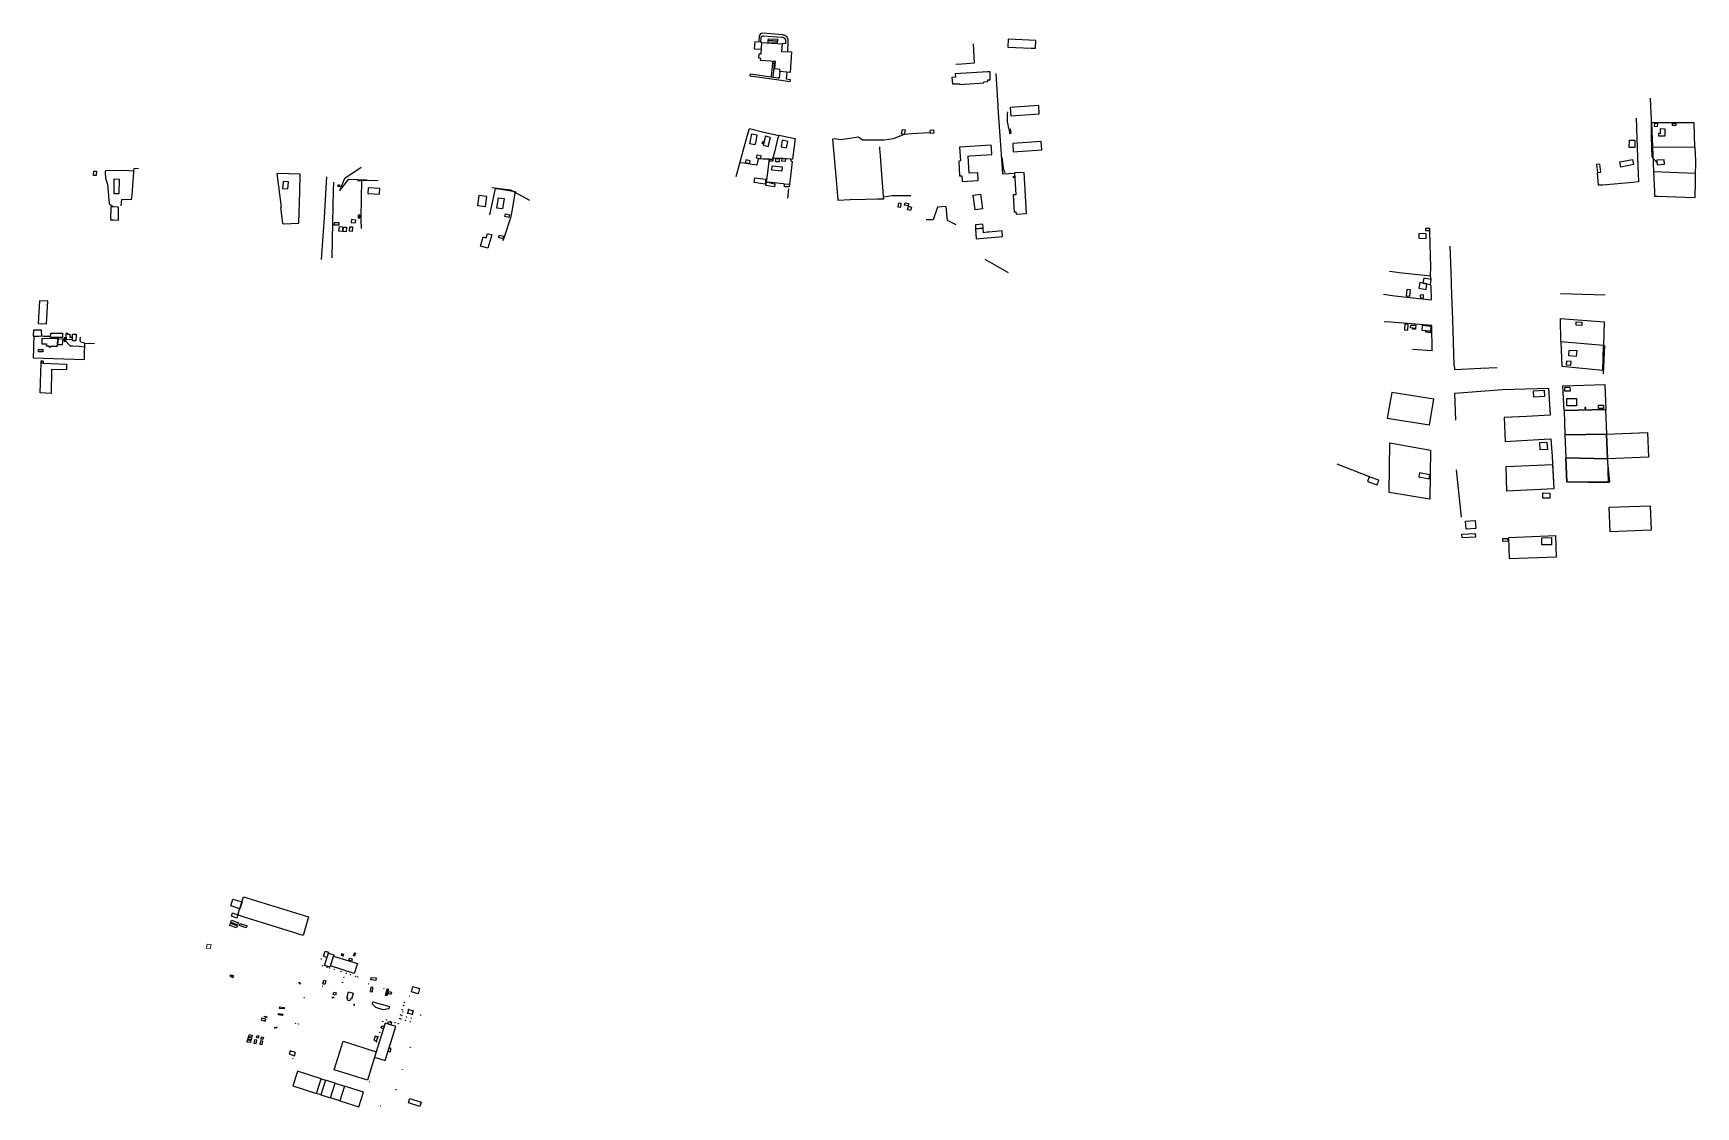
# Model space of a CAD drawing. Header units: millimetres. Extents: x 2513729 to 2517145, y 445408 to 449650.
# Drawn here: x 2515114 to 2517145, y 445408 to 446720 of the extents above; entities that cross this region are included whole.
import ezdxf

# ---------------------------------------------------------------- set-up
doc = ezdxf.new("R2010")
doc.units = ezdxf.units.MM
doc.layers.add('Существующее', color=10, linetype='Continuous')
doc.styles.get("Standard").update_dxf_attribs({"font": 'arial.ttf'})
doc.linetypes.add('ВЛ_0.4', pattern='A,52.7,-5.08,["ВЛ0.4кВ",Standard,S=2.54,R=0,X=-2.54,Y=-1.27],-14.08', length=71.86)

msp = doc.modelspace()

# ---------------------------------------------------------------- linework, layer by layer
at = {"layer": 'Существующее', "color": 5, "elevation": 74}
for points in [[(2516000.7, 446717.2), (2516000.1, 446709.5), (2515995.4, 446709.8), (2515994.7, 446701.5), (2516003.3, 446700.8), (2516003.9, 446709.3), (2516002.7, 446709.4), (2516003.2, 446715.5, -0.464974), (2516005.9, 446717.3), (2516028.5, 446715.8, -0.385595), (2516032.8, 446711.8), (2516032.7, 446707.4), (2516028.8, 446707.8)], [(2516000.7, 446717.2), (2516000.1, 446709.5), (2515995.4, 446709.8), (2515994.7, 446701.5), (2516003.3, 446700.8), (2516003.9, 446709.3), (2516002.7, 446709.4), (2516003.2, 446715.5, -0.464974), (2516005.9, 446717.3), (2516028.5, 446715.8, -0.385595), (2516032.8, 446711.8), (2516032.7, 446707.4), (2516028.8, 446707.8)], [(2516029.6, 446718.7, -0.42365), (2516035.7, 446711.5), (2516035.2, 446697.9)], [(2516029.6, 446718.7, -0.42365), (2516035.7, 446711.5), (2516035.2, 446697.9)]]:
    msp.add_lwpolyline(points, format="xyb", dxfattribs=at)
at = {"layer": 'Существующее', "color": 5}
for points, elevation in [([(2516003.9, 446709.3), (2516028.8, 446707.7), (2516028.1, 446698.2), (2516040.1, 446697.8), (2516038.3, 446672.6), (2516034.5, 446672.9), (2516025.9, 446673.7), (2516026.1, 446676.1), (2516019.8, 446676.9), (2516020.4, 446685.7), (2516002.4, 446687), (2516002.6, 446689.6), (2516000.4, 446689.8), (2516000.8, 446695.4), (2516002.9, 446695.3)], 74), ([(2516003.9, 446709.3), (2516028.8, 446707.7), (2516028.1, 446698.2), (2516040.1, 446697.8), (2516038.3, 446672.6), (2516034.5, 446672.9), (2516025.9, 446673.7), (2516026.1, 446676.1), (2516019.8, 446676.9), (2516020.4, 446685.7), (2516002.4, 446687), (2516002.6, 446689.6), (2516000.4, 446689.8), (2516000.8, 446695.4), (2516002.9, 446695.3)], 74), ([(2516011.6, 446711.4), (2516022.7, 446710.7), (2516022.6, 446708.3), (2516011.5, 446708.9)], 74), ([(2516011.6, 446711.4), (2516022.7, 446710.7), (2516022.6, 446708.3), (2516011.5, 446708.9)], 74), ([(2516011.9, 446713.8), (2516023, 446713.2), (2516022.9, 446710.8), (2516011.8, 446711.4)], 74), ([(2516011.9, 446713.8), (2516023, 446713.2), (2516022.9, 446710.8), (2516011.8, 446711.4)], 74), ([(2516020.4, 446685.7), (2516017.1, 446686), (2516016.9, 446684), (2516020.3, 446683.8)], 74), ([(2516020.4, 446685.7), (2516017.1, 446686), (2516016.9, 446684), (2516020.3, 446683.8)], 74), ([(2517092.1, 446581.5), (2517144.2, 446581.2), (2517143.1, 446611.1), (2517091.1, 446611)], 74), ([(2515991.6, 446597.3), (2515997.8, 446596.1), (2515996.1, 446586.1), (2515995.8, 446586.2), (2515995.4, 446584), (2515989.4, 446585.2)], 74), ([(2516004.4, 446585.6), (2516005, 446588), (2516006.6, 446587.6), (2516005.9, 446585.2)], 74), ([(2516014.3, 446593.1), (2516008.3, 446594.6), (2516005.6, 446583.7), (2516011.6, 446582.2)], 74), ([(2516034, 446580.4), (2516035.6, 446588.3), (2516028.9, 446589.6), (2516027.4, 446581.6)], 74), ([(2515989.1, 446561.2), (2515989.8, 446564.3), (2515984.5, 446565.5), (2515983.8, 446562.4)], 74), ([(2515998, 446571.7), (2516002.8, 446571), (2516002.4, 446567.1), (2515997.4, 446567.7)], 74), ([(2516012.9, 446566.6), (2516017.2, 446566.6), (2516017.2, 446563.9), (2516012.9, 446563.9)], 74), ([(2516020.5, 446563.8), (2516025.5, 446563.8), (2516025.6, 446566.9), (2516020.6, 446567)], 74), ([(2516028.7, 446567.2), (2516032.8, 446566.8), (2516032.5, 446563.7), (2516028.4, 446564)], 74), ([(2515439.7, 446548.1), (2515411, 446549.1), (2515416.3, 446507.9), (2515415.5, 446507.3), (2515418.2, 446488.3), (2515419.3, 446487.4), (2515438.2, 446488.3), (2515439.2, 446526.4)], 74), ([(2515425.4, 446538.9), (2515418.8, 446539.4), (2515418.3, 446530.8), (2515424.8, 446530.3)], 74), ([(2515486, 446535.3), (2515487.7, 446535.2), (2515487.6, 446532.9), (2515485.9, 446533)], 74), ([(2515522.3, 446524.7), (2515536.7, 446523.9), (2515537.2, 446530.6), (2515522.9, 446531.4)], 74), ([(2515656.3, 446509.9), (2515666.1, 446508.6), (2515667.7, 446520.7), (2515657.9, 446522)], 74), ([(2515682.2, 446519.2), (2515688.8, 446518.3), (2515686.8, 446505.9), (2515680.2, 446506.7)], 74), ([(2515481.5, 446489.3), (2515486.9, 446489.2), (2515486.8, 446485.8), (2515481.4, 446485.9)], 74), ([(2515487.7, 446484.4), (2515492, 446483.8), (2515491.2, 446478.1), (2515486.9, 446478.7)], 74), ([(2515500.2, 446484), (2515503.8, 446483.8), (2515503.4, 446478.3), (2515499.8, 446478.5)], 74), ([(2515507.8, 446492.1), (2515502.3, 446492.7), (2515501.9, 446489.3), (2515507.4, 446488.7)], 74), ([(2515510.7, 446494.7), (2515512.5, 446494.7), (2515512.6, 446498.1), (2515510.7, 446498.1)], 74), ([(2515690.6, 446499.7), (2515695.6, 446498.5), (2515694.9, 446495.4), (2515689.9, 446496.6)], 74), ([(2515492.6, 446483.5), (2515496.3, 446483.2), (2515495.9, 446477.7), (2515492.2, 446478)], 74), ([(2515663.3, 446471.5), (2515667.1, 446470.4), (2515668.6, 446475.5), (2515673.8, 446474), (2515669.1, 446457.6), (2515660.1, 446460.2)], 74), ([(2515683.1, 446473.8), (2515688, 446472.4), (2515687.1, 446469.3), (2515682.2, 446470.7)], 74), ([(2516806.6, 446469.8), (2516815.5, 446469.7), (2516815.5, 446475.4), (2516806.8, 446475.5)], 74), ([(2516814.8, 446479.2), (2516820.1, 446479.3), (2516820, 446481.9), (2516814.9, 446481.8)], 74), ([(2516795.7, 446399.1), (2516796.5, 446406.6), (2516792, 446407.1), (2516791.1, 446399.5)], 74), ([(2516806.6, 446409), (2516815.6, 446407.3), (2516816.7, 446414.1), (2516807.9, 446415.6)], 74), ([(2516816.7, 446414.1), (2516820.9, 446413.4), (2516822, 446419.4), (2516812.9, 446421), (2516811.8, 446414.9)], 74), ([(2516808.6, 446396.7), (2516812.6, 446397.1), (2516812.5, 446400.7), (2516808.5, 446400.3)], 74), ([(2516793.8, 446364.6), (2516789.8, 446365), (2516789.2, 446357.8), (2516793.2, 446357.5)], 74), ([(2516796.8, 446363.8), (2516803, 446363.6), (2516802.6, 446359.7), (2516796.6, 446360.3)], 74), ([(2516811.4, 446363.4), (2516821.4, 446362.4), (2516820.9, 446356.3), (2516810.8, 446357.2)], 74), ([(2516802.6, 446359.7), (2516802.5, 446358.6), (2516799.3, 446358.9), (2516799.4, 446360)], 74), ([(2516820.9, 446356.3), (2516820.7, 446354.4), (2516815.3, 446354.9), (2516815.4, 446356.8)], 74), ([(2516819.6, 446241.9), (2516825.2, 446273.2), (2516773.9, 446281.2), (2516768.2, 446250)], 74), ([(2516771.2, 446219.7), (2516820.8, 446210.9), (2516820.1, 446151), (2516770.6, 446159)], 74), ([(2516820.3, 446180.8), (2516807.7, 446183.1), (2516806.8, 446178.1), (2516819.5, 446175.6)], 74), ([(2516755.9, 446168.4), (2516758, 446174), (2516746.2, 446178.3), (2516744.1, 446172.7)], 74), ([(2515357.6, 445661.8), (2515368.7, 445658.7), (2515366, 445650.1), (2515355.1, 445653.6)], 194.5), ([(2515370.5, 445664.9), (2515450, 445640.4), (2515443.3, 445617.6), (2515399.1, 445631.2), (2515369.9, 445640.4), (2515363.6, 445642.6)], 196.2), ([(2515354.7, 445632.5), (2515363, 445629.5), (2515362.1, 445627), (2515353.8, 445629.9)], 193.6), ([(2515355.9, 445636.1), (2515364.3, 445633.1), (2515363.3, 445630.5), (2515355, 445633.5)], 193.7), ([(2515357.2, 445645.4), (2515363.5, 445642.9), (2515362.2, 445638.7), (2515355.9, 445641.2)], 195.6), ([(2515366.4, 445632.4), (2515374.8, 445629.5), (2515373.9, 445626.9), (2515365.5, 445629.8)], 193.7), ([(2515470.1, 445598.5), (2515474.5, 445597.1), (2515472.5, 445590.8), (2515468.1, 445592.1)], 194.2), ([(2515474.2, 445596.1), (2515480.9, 445594.1), (2515476.1, 445578.8), (2515469.4, 445580.8)], 194), ([(2515480.3, 445592.3), (2515509.6, 445583.2), (2515505.9, 445571.2), (2515476.6, 445580.4)], 194.2), ([(2515492.9, 445594.4), (2515490.4, 445595.2), (2515489.9, 445593.5), (2515492.4, 445592.7)], 193.8), ([(2515490.6, 445594.9), (2515492.6, 445594.2), (2515492.3, 445593), (2515490.1, 445593.6)], 74), ([(2515499.8, 445589.9), (2515503.3, 445588.9), (2515502.5, 445586.3), (2515499.1, 445587.3)], 194.2), ([(2515506.3, 445592.4), (2515504.9, 445592.9), (2515505.4, 445594.3), (2515506.8, 445593.8)], 193.9), ([(2515506, 445596.3), (2515507.2, 445596), (2515506.7, 445594.3), (2515505.5, 445594.6)], 193.9), ([(2515465.3, 445589.2), (2515465.6, 445589), (2515465.5, 445588.7), (2515465.1, 445588.8)], 194.3), ([(2515466.8, 445581), (2515467.2, 445580.9), (2515467, 445580.5), (2515466.7, 445580.6)], 194.1), ([(2515472.6, 445578.9), (2515473, 445578.8), (2515472.9, 445578.5), (2515472.5, 445578.6)], 194), ([(2515475.5, 445578), (2515475.8, 445577.9), (2515475.7, 445577.6), (2515475.3, 445577.7)], 194.1), ([(2515481.1, 445576.4), (2515481.4, 445576.3), (2515481.3, 445576), (2515480.9, 445576.1)], 194.2), ([(2515489.6, 445573.5), (2515489.9, 445573.4), (2515489.8, 445573.1), (2515489.4, 445573.2)], 194.3), ([(2515495.8, 445571.5), (2515496.2, 445571.4), (2515496, 445571.1), (2515495.7, 445571.2)], 193.9), ([(2515501.2, 445569.8), (2515501.5, 445569.7), (2515501.4, 445569.4), (2515501.1, 445569.5)], 194.5), ([(2515355.2, 445567.3), (2515357.4, 445566.4), (2515357.8, 445567.6), (2515358.4, 445567.4), (2515358.7, 445568.2), (2515357.7, 445568.5), (2515357.6, 445568.3), (2515355.9, 445569), (2515355.6, 445568.4), (2515354.1, 445569), (2515353.7, 445568.2), (2515355.3, 445567.6)], 194.5), ([(2515438.3, 445560.2), (2515438.4, 445560.1), (2515438.6, 445560.2), (2515438.5, 445560.4)], 193.8), ([(2515440.1, 445557.9), (2515438.4, 445560.1), (2515438.6, 445560.2), (2515440.3, 445558)], 193.9), ([(2515466.8, 445555.7), (2515467.1, 445555.6), (2515467, 445555.4), (2515466.7, 445555.5)], 193.8), ([(2515466.8, 445555.7), (2515467.1, 445555.6), (2515467, 445555.4), (2515466.7, 445555.5)], 193.8), ([(2515468.7, 445562.8), (2515471.1, 445562.1), (2515469.7, 445557.5), (2515467.3, 445558.3)], 194.3), ([(2515491.6, 445560.5), (2515491.9, 445560.4), (2515491.8, 445560.1), (2515491.5, 445560.2)], 194.2), ([(2515493.2, 445566.5), (2515493.5, 445566.3), (2515493.4, 445566), (2515493.1, 445566.1)], 193.9), ([(2515499.4, 445552.6), (2515499.6, 445552.6), (2515499.7, 445552.8), (2515499.5, 445552.8)], 194.1), ([(2515506.9, 445568), (2515507.3, 445567.9), (2515507.2, 445567.5), (2515506.8, 445567.7)], 194), ([(2515509.7, 445567), (2515510.1, 445566.9), (2515510, 445566.6), (2515509.6, 445566.7)], 194), ([(2515523.4, 445558.4), (2515523.6, 445558.4), (2515523.6, 445558.6), (2515523.4, 445558.6)], 193.6), ([(2515525.3, 445549), (2515528.1, 445548.7), (2515528.7, 445554), (2515526, 445554.3)], 194), ([(2515532.1, 445562.6), (2515526.1, 445563.2), (2515526.4, 445566.2), (2515532.4, 445565.6)], 193.6), ([(2515542, 445553), (2515542.1, 445552.9), (2515542, 445552.7), (2515541.9, 445552.8)], 193.8), ([(2515546.2, 445552.3), (2515547.7, 445551.9), (2515545.5, 445543.7), (2515544, 445544.1)], 193.6), ([(2515546.5, 445551.9), (2515547.3, 445551.7), (2515545.3, 445544.1), (2515544.4, 445544.3)], 74), ([(2515577.5, 445555), (2515585.6, 445552.7), (2515583.8, 445546.3), (2515575.8, 445548.5)], 193.3), ([(2515414.9, 445530.2), (2515420.1, 445529.7), (2515420, 445527.8), (2515414.6, 445528.2)], 74), ([(2515419, 445529.2), (2515419.7, 445529.1), (2515419.6, 445528.4), (2515418.9, 445528.5)], 194.3), ([(2515444.6, 445541.3), (2515444.7, 445541.6), (2515444.9, 445541.5), (2515444.8, 445541.3)], 194), ([(2515480.8, 445542.2), (2515480.1, 445540.9), (2515479, 445541.2), (2515479.7, 445542.7)], 193.8), ([(2515479.8, 445542.5), (2515480.6, 445542.1), (2515480, 445541.1), (2515479.2, 445541.3)], 193.8), ([(2515480.7, 445548.1), (2515483.5, 445547.4), (2515482.8, 445544.6), (2515479.9, 445545.3)], 193.7), ([(2515498.8, 445548.6), (2515504.6, 445546.9), (2515502.5, 445539.7), (2515501, 445540), (2515500.4, 445537.7), (2515497.4, 445538.5), (2515497.9, 445540.8), (2515496.7, 445541.1)], 194.7), ([(2515541.2, 445526.7), (2515532.3, 445529.4), (2515527.9, 445533.8), (2515528.6, 445536.4), (2515548.8, 445530.6), (2515548, 445527.7)], 74), ([(2515550.6, 445545.6), (2515547.8, 445546.3), (2515548.6, 445549), (2515551.3, 445548.3)], 193.7), ([(2515565.9, 445532.2), (2515566.3, 445532.1), (2515566.2, 445531.7), (2515565.8, 445531.8)], 193.7), ([(2515567, 445536), (2515567.4, 445535.9), (2515567.3, 445535.5), (2515566.9, 445535.6)], 193.8), ([(2515573.6, 445543.4), (2515573.7, 445543.3), (2515573.6, 445543.2), (2515573.5, 445543.2)], 193.3), ([(2515392.1, 445514.4), (2515397.1, 445512.9), (2515397.7, 445515.1), (2515392.7, 445516.6)], 194.7), ([(2515397.4, 445518.6), (2515397.2, 445517.7), (2515396.1, 445518), (2515396.3, 445518.9)], 194.6), ([(2515399.2, 445518.1), (2515399, 445517.2), (2515398.2, 445517.4), (2515398.4, 445518.3)], 194.6), ([(2515413.4, 445522.2), (2515418.5, 445521.5), (2515418.2, 445519.8), (2515413.1, 445520.5)], 74), ([(2515417.2, 445521.1), (2515417.9, 445521), (2515417.8, 445520.3), (2515417.1, 445520.4)], 194.4), ([(2515433.8, 445510.1), (2515434, 445510.2), (2515434.1, 445510), (2515433.8, 445509.9)], 194.3), ([(2515437.2, 445509.3), (2515437.5, 445509.4), (2515437.5, 445509.2), (2515437.3, 445509.1)], 194.2), ([(2515530.5, 445469), (2515543.4, 445464.8), (2515556.5, 445506.3), (2515543.5, 445510.4)], 194.6), ([(2515530.5, 445469), (2515543.4, 445464.8), (2515556.5, 445506.3), (2515543.5, 445510.4)], 194.2), ([(2515540.4, 445512.9), (2515540.8, 445512.8), (2515540.7, 445512.5), (2515540.3, 445512.6)], 194), ([(2515544.9, 445514.4), (2515545.3, 445514.3), (2515545.2, 445514), (2515544.8, 445514.1)], 193.9), ([(2515547.7, 445512.5), (2515551.5, 445511.2), (2515550.5, 445508.2), (2515546.7, 445509.4)], 194), ([(2515550.2, 445512.9), (2515550.6, 445512.8), (2515550.5, 445512.4), (2515550.1, 445512.5)], 194), ([(2515555.5, 445511.3), (2515555.9, 445511.2), (2515555.8, 445510.8), (2515555.4, 445510.9)], 194.2), ([(2515559.4, 445510.1), (2515559.8, 445510), (2515559.7, 445509.6), (2515559.3, 445509.7)], 194), ([(2515561, 445516.1), (2515561.4, 445516), (2515561.3, 445515.6), (2515560.9, 445515.7)], 194), ([(2515562.5, 445520.8), (2515562.9, 445520.7), (2515562.8, 445520.3), (2515562.4, 445520.5)], 193.7), ([(2515562.6, 445515.9), (2515563, 445515.8), (2515562.9, 445515.4), (2515562.5, 445515.5)], 193.9), ([(2515563.8, 445519.8), (2515564.2, 445519.7), (2515564.1, 445519.3), (2515563.7, 445519.4)], 193.7), ([(2515564.5, 445526.9), (2515564.8, 445526.7), (2515564.7, 445526.4), (2515564.4, 445526.5)], 193.7), ([(2515565, 445524.3), (2515565.4, 445524.2), (2515565.3, 445523.8), (2515564.9, 445523.9)], 193.7), ([(2515568.3, 445514), (2515568.7, 445514), (2515568.6, 445513.6), (2515568.2, 445513.6)], 193.9), ([(2515569.5, 445518.3), (2515569.9, 445518.2), (2515569.8, 445517.8), (2515569.4, 445517.9)], 193.7), ([(2515570.7, 445522.7), (2515571.1, 445522.6), (2515571, 445522.2), (2515570.6, 445522.3)], 193.7), ([(2515572.3, 445527), (2515577.6, 445525.4), (2515576.5, 445521.1), (2515571.1, 445522.6)], 193.5), ([(2515572, 445527.5), (2515572.4, 445527.4), (2515572.3, 445527), (2515571.9, 445527.1)], 193.5), ([(2515574.1, 445512.5), (2515574.5, 445512.4), (2515574.3, 445512), (2515574, 445512.1)], 193.9), ([(2515575.2, 445516.8), (2515575.6, 445516.7), (2515575.5, 445516.3), (2515575.1, 445516.4)], 193.7), ([(2515576.5, 445521.1), (2515576.8, 445521), (2515576.7, 445520.6), (2515576.4, 445520.7)], 193.8), ([(2515577.7, 445525.8), (2515578.1, 445525.7), (2515578, 445525.3), (2515577.6, 445525.4)], 193.6), ([(2515586.9, 445520.4), (2515587, 445520.4), (2515587, 445520.2), (2515586.8, 445520.2)], 193.9), ([(2515378.9, 445486.6), (2515375, 445487.3), (2515375.5, 445489.9), (2515379.4, 445489.2)], 196.8), ([(2515379.7, 445489.8), (2515375.9, 445490.8), (2515376.5, 445493.4), (2515380.4, 445492.4)], 196.6), ([(2515380.3, 445492.7), (2515376.6, 445494.2), (2515377.6, 445496.7), (2515381.3, 445495.3)], 196.6), ([(2515383.1, 445486.1), (2515385.9, 445485.6), (2515386.7, 445489.5), (2515383.9, 445490)], 196.8), ([(2515387, 445495.5), (2515389.1, 445495), (2515388.4, 445492.1), (2515386.3, 445492.6)], 196), ([(2515394.1, 445488.3), (2515391.5, 445488.9), (2515390.5, 445484.7), (2515393.2, 445484.1)], 194.8), ([(2515392.7, 445493.8), (2515394.8, 445493.2), (2515394, 445490.3), (2515391.8, 445490.9)], 194.7), ([(2515408.1, 445504.8), (2515408.3, 445504.8), (2515408.3, 445504.6), (2515408.1, 445504.6)], 194.4), ([(2515408.3, 445504.8), (2515408.3, 445504.6), (2515411.6, 445505.1), (2515411.5, 445505.3)], 194.4), ([(2515521.9, 445440.6), (2515481.2, 445453.3), (2515492.3, 445488.3), (2515532.4, 445475.5)], 194.8), ([(2515529.6, 445489.6), (2515533, 445488.4), (2515534.7, 445493.3), (2515531.4, 445494.5)], 194.2), ([(2515534.9, 445493.9), (2515535.2, 445493.8), (2515535.1, 445493.4), (2515534.7, 445493.6)], 194.1), ([(2515534.9, 445493.9), (2515534.7, 445493.6), (2515535.1, 445493.4), (2515535.2, 445493.8)], 194.1), ([(2515536.7, 445499.4), (2515537.1, 445499.3), (2515537, 445498.9), (2515536.6, 445499)], 194.1), ([(2515538.3, 445505.8), (2515538.7, 445505.7), (2515538.6, 445505.3), (2515538.3, 445505.4)], 194), ([(2515541.3, 445503.5), (2515539.2, 445504.2), (2515540.1, 445507.3), (2515542.3, 445506.6)], 194.3), ([(2515426.1, 445472.9), (2515432.7, 445470.6), (2515433.9, 445474.5), (2515427.3, 445476.7)], 194.6), ([(2515533.1, 445487.8), (2515533.4, 445487.7), (2515533.3, 445487.4), (2515532.9, 445487.5)], 194.3), ([(2515533.1, 445487.8), (2515532.9, 445487.5), (2515533.3, 445487.4), (2515533.4, 445487.7)], 194.3), ([(2515547, 445476.2), (2515549.8, 445475.3), (2515551.1, 445479.5), (2515548.3, 445480.4)], 194.4), ([(2515573.9, 445481.1), (2515574.1, 445481), (2515574, 445480.8), (2515573.9, 445480.9)], 194.1), ([(2515430.6, 445467.5), (2515430.8, 445467.5), (2515430.8, 445467.3), (2515430.6, 445467.3)], 194.5), ([(2515430.8, 445433.8), (2515459.6, 445424.6), (2515465.2, 445442.4), (2515436.6, 445451.5), (2515436.5, 445451.2), (2515436.3, 445451.2)], 194.5), ([(2515564.7, 445453.7), (2515564.8, 445453.6), (2515564.8, 445453.4), (2515564.6, 445453.5)], 193.8), ([(2515465.3, 445442.4), (2515470.7, 445440.6), (2515465.1, 445422.9), (2515459.6, 445424.6)], 194.5), ([(2515482.3, 445437.1), (2515470.7, 445440.6), (2515465.1, 445422.9), (2515476.8, 445419.2)], 194.6), ([(2515482.3, 445437.1), (2515493.9, 445433.4), (2515488.2, 445415.5), (2515476.8, 445419.2)], 194.6), ([(2515488.2, 445415.5), (2515511.3, 445408.2), (2515516.9, 445426.1), (2515493.9, 445433.4)], 194.6), ([(2515524.7, 445438.8), (2515524.8, 445438.7), (2515524.8, 445438.5), (2515524.6, 445438.6)], 194.5), ([(2515556.8, 445429.2), (2515557, 445429.2), (2515556.9, 445429), (2515556.7, 445429)], 193.9), ([(2515537.5, 445409.4), (2515537.7, 445409.4), (2515537.6, 445409.2), (2515537.4, 445409.3)], 194.4), ([(2515573.6, 445418.4), (2515587.7, 445413.9), (2515586, 445408.7), (2515571.9, 445413.1)], 194.3)]:
    msp.add_lwpolyline(points, close=True, dxfattribs=dict(at, elevation=elevation))
at = {"layer": 'Существующее', "color": 5, "elevation": 74}
for points in [[(2516029.6, 446718.7), (2516004.8, 446720.4), (2516002.3, 446719.8), (2516000.7, 446717.2)], [(2516029.6, 446718.7), (2516004.8, 446720.4), (2516002.3, 446719.8), (2516000.7, 446717.2)], [(2516034.5, 446672.9), (2516033.8, 446664.7), (2516038.3, 446664.1), (2516038.1, 446661.1), (2516024.5, 446663), (2515989.6, 446667.8), (2515990, 446670.8), (2516023.7, 446666.1), (2516025.3, 446666), (2516026.2, 446673.7)], [(2516034.5, 446672.9), (2516033.8, 446664.7), (2516038.3, 446664.1), (2516038.1, 446661.1), (2516024.5, 446663), (2515989.6, 446667.8), (2515990, 446670.8), (2516023.7, 446666.1), (2516025.3, 446666), (2516026.2, 446673.7)], [(2516015.6, 446667), (2516015.7, 446668.2), (2516016, 446671.8), (2516017.2, 446684), (2516019, 446683.8), (2516017.7, 446670.4), (2516017.4, 446667), (2516017.4, 446666.8)], [(2516015.6, 446667), (2516015.7, 446668.2), (2516016, 446671.8), (2516017.2, 446684), (2516019, 446683.8), (2516017.7, 446670.4), (2516017.4, 446667), (2516017.4, 446666.8)], [(2516004.4, 446585.6), (2516006.3, 446586.4), (2516005, 446588)], [(2516024.5, 446595.6), (2516023.1, 446590.8), (2516019.2, 446575.1), (2516016.8, 446566.6)], [(2515465.8, 446444), (2515469.4, 446495.4), (2515472.5, 446544.9)], [(2515488.2, 446528.3), (2515494.3, 446543.2), (2515514.1, 446556.9)], [(2515480.4, 446538.5), (2515480.1, 446528), (2515479.4, 446489), (2515478.3, 446446.1)], [(2515488.2, 446528.3), (2515499, 446542), (2515521.4, 446541.3)], [(2515509.9, 446540.5), (2515513.6, 446540.4), (2515514.7, 446540.7), (2515535.1, 446540.6)], [(2515514.7, 446540.7), (2515514.7, 446537.8), (2515514.2, 446520.5), (2515514, 446492.1), (2515514.4, 446481.8)], [(2515671.4, 446498.5), (2515678.6, 446530.8), (2515680.6, 446530.8), (2515702.6, 446527.1), (2515698.2, 446503.1), (2515696.7, 446494.6), (2515689.8, 446473.7), (2515687.5, 446466.7)], [(2515674.1, 446531.7), (2515696.9, 446528.9), (2515719.8, 446516.6)], [(2516822, 446419.4), (2516820.8, 446423.9), (2516821.2, 446434.3), (2516820.2, 446477.8), (2516820.1, 446479.3)], [(2516850, 446314.8), (2516849.1, 446342.7), (2516848.3, 446370.9), (2516847.2, 446399.9), (2516846.4, 446429.3), (2516845.1, 446460.2)], [(2516770.8, 446429.8), (2516777.5, 446428.6), (2516782.6, 446428.1), (2516820.8, 446423.9)], [(2516763.7, 446401.4), (2516777.4, 446399.3), (2516822.1, 446394.6), (2516821.7, 446410.8), (2516820.9, 446413.4)], [(2516823.2, 446332.4), (2516822.7, 446363.1), (2516772.6, 446367.3), (2516764.3, 446367.6)], [(2516850, 446314.8), (2516850.2, 446309.3), (2516882.3, 446310.9), (2516902.4, 446312)], [(2516851.8, 446247.6), (2516850.8, 446280.5), (2516877.1, 446282.6), (2516908.9, 446285.1)], [(2516908.9, 446285.1), (2516965, 446286.6)], [(2516746.3, 446178.3), (2516706.8, 446193.5)], [(2516858.9, 446129), (2516852.8, 446186.7)]]:
    msp.add_lwpolyline(points, dxfattribs=at)
at = {"layer": 'Существующее', "color": 5}
for points in [[(2516241.1, 446682.5), (2516248.2, 446683.1), (2516263.7, 446684.4), (2516263.3, 446691.9), (2516262.5, 446707.3)], [(2516312.4, 446548.8), (2516298.3, 446548.3), (2516296.9, 446572.3), (2516295.5, 446589.2), (2516292.7, 446628.7), (2516292.8, 446633.3), (2516292.1, 446637.7), (2516290.1, 446671.3)], [(2516306, 446602.8), (2516304, 446612.3), (2516304.2, 446614.6), (2516304.1, 446621), (2516304.3, 446624.3)], [(2517072.3, 446616.7), (2517074.1, 446568.6), (2517075.3, 446538.9), (2517068.3, 446538.1), (2517031.4, 446534.8), (2517026.1, 446534.6), (2517025.1, 446550.3)], [(2515972.4, 446545.2), (2515973.5, 446548.2), (2515986.1, 446594.5), (2515988.9, 446604.2), (2516003.2, 446600.5), (2516004.5, 446599.9), (2516024.5, 446595.6), (2516024.6, 446596), (2516038.5, 446593), (2516044.6, 446591.7), (2516041.3, 446566.4), (2516039.5, 446566.3), (2516039.3, 446564.5), (2516041.1, 446563.5), (2516038.8, 446545.5), (2516037.7, 446536.4), (2516037.7, 446536)], [(2516209.5, 446598.5), (2516208, 446598.9), (2516187.2, 446597.4), (2516177.8, 446596.8), (2516164.5, 446591.3), (2516159.2, 446590.6), (2516153.1, 446589.8), (2516126.7, 446589.9), (2516122.2, 446593.5), (2516100.6, 446590.2), (2516092.9, 446591.2), (2516090.4, 446591.1), (2516094.9, 446541.1), (2516096.9, 446516.4), (2516111.9, 446517.1), (2516130.5, 446517.6), (2516144.8, 446518), (2516153, 446518.2), (2516152.6, 446520.6), (2516163.2, 446521.9), (2516177.9, 446522.3), (2516186, 446522.3)], [(2516012.9, 446566.6), (2516005.4, 446566.7), (2515999.2, 446566.9), (2515997.6, 446559.1), (2515992.1, 446559.8), (2515982.3, 446561.5), (2515977.3, 446562.2)], [(2516039.5, 446566.3), (2516039.3, 446566.4), (2516029.4, 446567.3), (2516017.6, 446567.2), (2516017.2, 446566.6)], [(2516152.6, 446520.6), (2516152, 446527.7), (2516150.8, 446542.1), (2516148.8, 446570.9), (2516148.1, 446579.1), (2516147.9, 446581.5)], [(2516301.1, 446549.9), (2516299.7, 446553.3), (2516297.9, 446565.1), (2516297.5, 446569)], [(2517092.4, 446581.4), (2517093.5, 446551.3), (2517094.6, 446526.7), (2517094.8, 446521.3), (2517098.4, 446521.2), (2517132.2, 446520.1), (2517144.3, 446519.7), (2517144.4, 446523.2), (2517144.7, 446536.1), (2517145, 446545.5), (2517145.1, 446563.9), (2517144.5, 446581.1)], [(2515236.1, 446552), (2515224.7, 446552.8), (2515202.4, 446552.2), (2515201.6, 446552), (2515201.4, 446549.2), (2515202, 446543.7), (2515203.8, 446536.7), (2515204.2, 446535.4), (2515204.9, 446526.5), (2515206.4, 446511.9), (2515211.2, 446508.6)], [(2515242.3, 446554.8), (2515236.6, 446555.1), (2515236.5, 446555.1), (2515236.1, 446552), (2515236.1, 446551), (2515234, 446522.7), (2515233.1, 446516.9), (2515221.2, 446517.2), (2515220.6, 446509.3)], [(2516009.5, 446538.5), (2516011.4, 446550.4), (2516012.8, 446563.9)], [(2517093.5, 446551.3), (2517123.8, 446550.3), (2517145.1, 446549.6)], [(2516009.6, 446539), (2516015.3, 446538.3), (2516029.8, 446536.6), (2516031.7, 446536.3)], [(2516036.3, 446530.4), (2516035.2, 446518.9)], [(2516241.3, 446486.3), (2516230.7, 446491.4), (2516229.2, 446508.7), (2516218.4, 446508), (2516213.1, 446492.2), (2516204.6, 446492.3)], [(2516276.2, 446444.2), (2516304.8, 446427.9)], [(2516979.7, 446402.5), (2517034.4, 446400.5)], [(2515123.9, 446350), (2515123.8, 446357.3), (2515117.5, 446357.5), (2515113.9, 446357.5), (2515113.5, 446350.5), (2515114.1, 446349.7)], [(2515134.3, 446349.9), (2515127.3, 446349.9), (2515126.6, 446349.8), (2515123.9, 446350), (2515120.3, 446349.8), (2515114.1, 446349.7), (2515113.9, 446340.5), (2515113.7, 446334.8), (2515113.5, 446323.5), (2515176.2, 446321.7), (2515176.3, 446328.7), (2515176.3, 446331.9), (2515176.5, 446337.3), (2515176.7, 446341.6), (2515171.8, 446342.7), (2515170.9, 446345.1), (2515171.3, 446349)], [(2515153.3, 446343.9), (2515157.3, 446339.4), (2515158.6, 446338.2), (2515162, 446338.2), (2515169.6, 446337.8), (2515176.5, 446337.3)], [(2515176.7, 446341.6), (2515188.3, 446341.3)], [(2517033.6, 446338.8), (2517031.8, 446304)], [(2516965, 446286.6), (2516967.1, 446253.6), (2516938.1, 446252), (2516911.1, 446250.6), (2516912.1, 446221.6), (2516959.8, 446224.3), (2516968.2, 446224.6), (2516969.6, 446203.2), (2516971.7, 446164)]]:
    msp.add_lwpolyline(points, dxfattribs=at)
for points in [[(2516304.8, 446713.3), (2516304.4, 446703.4), (2516333.2, 446702.2), (2516338.1, 446702), (2516338.5, 446711.6)], [(2516236.1, 446666.4), (2516236.9, 446658.4), (2516245.9, 446658.8), (2516245.9, 446657.8), (2516275.3, 446659.7), (2516275.2, 446661), (2516280.2, 446661.3), (2516280.2, 446663.4), (2516282.9, 446663.4), (2516282.7, 446673.3), (2516279.7, 446673.3), (2516240.2, 446670.8), (2516240.5, 446666.6)], [(2516342.3, 446632.2), (2516307.3, 446629.8), (2516308, 446619.5), (2516342.9, 446621.9)], [(2516177.8, 446596.8), (2516174.5, 446597.5), (2516175.6, 446602.8), (2516178.9, 446602.2)], [(2516209.5, 446598.5), (2516214.4, 446598.8), (2516214.2, 446601.8), (2516209.2, 446601.6)], [(2516307.9, 446603), (2516306, 446602.8), (2516306.6, 446597.9), (2516308.5, 446598.1)], [(2516345.4, 446588.2), (2516310.5, 446585.7), (2516311.2, 446575.4), (2516346.1, 446577.8)], [(2516285.1, 446572.4), (2516284.5, 446580.1), (2516284.3, 446583.8), (2516245.6, 446581), (2516246.8, 446564.4), (2516244.6, 446564.1), (2516245.6, 446546), (2516248.4, 446546.2), (2516248.8, 446539.4), (2516268.3, 446540.4), (2516267.9, 446549.7), (2516257.4, 446549.2), (2516256, 446570.2), (2516258.6, 446570.4)], [(2515187.4, 446551.9), (2515190.7, 446551.8), (2515190.6, 446546.4), (2515187.3, 446546.5)], [(2516028.9, 446557.2), (2516028.4, 446552), (2516015.9, 446553), (2516016.5, 446558.2)], [(2516324.6, 446550.3), (2516312.7, 446549.7), (2516314.2, 446523.1), (2516311.1, 446523), (2516312.3, 446502), (2516314.3, 446502.1), (2516314.5, 446499.1), (2516327.5, 446499.9), (2516324.6, 446550.3)], [(2516313, 446544), (2516311.4, 446543.9), (2516311.2, 446545.5), (2516312.9, 446545.7)], [(2515212.3, 446542.3), (2515218.4, 446542.2), (2515218.3, 446524.1), (2515212.3, 446524.1)], [(2515995.3, 446543.8), (2516005.2, 446542.4), (2516005.2, 446542.3), (2516008.7, 446541.9), (2516008, 446536), (2515994.4, 446537.9)], [(2516009.6, 446538.5), (2516015.2, 446537.7), (2516015.1, 446537), (2516019.7, 446536.4), (2516019.2, 446532.9), (2516008.9, 446534.3)], [(2516031.7, 446536.3), (2516037.7, 446536), (2516037.4, 446532.5), (2516031.4, 446532.8)], [(2515208.6, 446508.6), (2515211.3, 446508.7), (2515217.5, 446508.4), (2515217.4, 446491.7), (2515211.9, 446491.8), (2515208.3, 446491.8)], [(2516173.7, 446508), (2516174.2, 446512.4), (2516170.7, 446512.9), (2516170.1, 446508.3)], [(2516178.9, 446513.2), (2516183, 446512.5), (2516182.5, 446509.5), (2516178.3, 446510.2)], [(2516183, 446508.9), (2516186.8, 446508), (2516185.7, 446503.6), (2516182, 446504.6)], [(2516264.6, 446504.6), (2516262.1, 446522.6), (2516271, 446523.8), (2516273.6, 446505.9)], [(2516274.4, 446482), (2516274, 446486.9), (2516264.8, 446486.2), (2516265.1, 446481.5)], [(2516265.7, 446469.1), (2516274.7, 446469.8), (2516298, 446472.1), (2516297.5, 446478.8), (2516281.1, 446477.3), (2516279.1, 446477.1), (2516274.7, 446476.6), (2516274.4, 446482), (2516265.1, 446481.5)], [(2515121.3, 446393.2), (2515119.7, 446365.7), (2515129.7, 446365.1), (2515131.3, 446392.9)], [(2516980, 446371.9), (2517033.4, 446367.6), (2517032.6, 446338.6), (2516980.4, 446343.2)], [(2515124.2, 446347.3), (2515124, 446340.9), (2515129.6, 446340.6), (2515129.5, 446338.3), (2515132.6, 446338.3), (2515132.6, 446337), (2515134.8, 446336.9), (2515134.8, 446338.1), (2515143.1, 446338.1), (2515143.3, 446339.6), (2515143.6, 446346.8)], [(2515134.9, 446353.9), (2515149.4, 446353.8), (2515149.4, 446348.5), (2515134.8, 446348.6)], [(2515144.4, 446347.2), (2515149.8, 446346.8), (2515149, 446339.5), (2515143.6, 446339.5)], [(2515151.3, 446343.6), (2515153.3, 446343.9), (2515153.5, 446348.2), (2515151.3, 446348.2)], [(2515161, 446346), (2515154.2, 446345.8), (2515153.7, 446352.3), (2515154.1, 446354.1), (2515155.1, 446353.7), (2515155, 446352.4), (2515158.3, 446352.5), (2515158.3, 446349.1), (2515160.7, 446349.1)], [(2515165.8, 446352.8), (2515165.6, 446344.3), (2515161.3, 446344.3), (2515161.5, 446352.7)], [(2516980.4, 446343.2), (2516981.6, 446313.5), (2517031.5, 446308.5), (2517032.6, 446338.6)], [(2515119.9, 446334), (2515125.4, 446334), (2515125.4, 446331), (2515120, 446331)], [(2515121.8, 446280.8), (2515123.1, 446317.4), (2515123.3, 446319.9), (2515125.8, 446319.7), (2515125.6, 446317.2), (2515154.2, 446316), (2515154.1, 446308.9), (2515135.9, 446309.3), (2515135.3, 446280.2)], [(2515125.8, 446319.7), (2515123.3, 446319.9), (2515123.1, 446317.4), (2515125.6, 446317.2)], [(2516984.7, 446259.3), (2517035, 446260.4), (2517036.1, 446230.4), (2516985.7, 446229.7)], [(2516985.7, 446229.7), (2517036.1, 446230.4), (2517037.2, 446200.4), (2516986.7, 446201.6)], [(2517036.1, 446230.4), (2517086.1, 446232.3), (2517087.2, 446202.3), (2517037.2, 446200.4)], [(2516986.7, 446201.6), (2517037.2, 446200.4), (2517038.3, 446170.8), (2516987.9, 446171.7)], [(2516913.3, 446190.7), (2516970.1, 446193.3), (2516971.6, 446163.7), (2516914.3, 446160.5)], [(2517039.4, 446141.1), (2517089.4, 446142.9), (2517090.5, 446113), (2517040.6, 446111.1)], [(2516916.6, 446104.2), (2516973.8, 446106.3), (2516974.7, 446080.1), (2516917.5, 446078)]]:
    msp.add_lwpolyline(points, close=True, dxfattribs=at)
at = {"layer": 'Существующее', "color": 5, "linetype": 'ВЛ_0.4', "ltscale": 0.2}
msp.add_lwpolyline([(2517089.4, 446641), (2517090.5, 446613.6), (2517090.6, 446593.6), (2517091.4, 446569.3), (2517097.8, 446562.2)], dxfattribs=at)
at = {"layer": 'Существующее', "color": 5, "linetype": 'ByBlock', "ltscale": 0.2}
for points, elevation in [([(2517094.3, 446606.8), (2517098.5, 446606.5), (2517098.8, 446609.8), (2517094.6, 446610.1)], 74), ([(2517116.6, 446610.4), (2517120.6, 446610.3), (2517120.6, 446607.6), (2517116.6, 446607.6)], 74), ([(2517099.8, 446595), (2517107.7, 446594.9), (2517107.6, 446603.3), (2517101.7, 446603.4), (2517101.6, 446597.6), (2517099.8, 446597.7)], 74), ([(2516967, 446158.3), (2516966.8, 446152.2), (2516958.2, 446152.3), (2516958.3, 446158.6)], 132.9), ([(2516864.6, 446114.1), (2516863.8, 446124.1), (2516875.6, 446125), (2516876.3, 446114.9)], 74), ([(2516859.4, 446108), (2516875.7, 446109.1), (2516876, 446104.6), (2516859.6, 446103.6)], 74), ([(2516909.2, 446102.7), (2516915.2, 446102.8), (2516915.3, 446099.4), (2516909.3, 446099.3)], 132.9), ([(2516956.9, 446103.8), (2516968.8, 446104.1), (2516969, 446095.2), (2516957.1, 446094.9)], 132.9)]:
    msp.add_lwpolyline(points, close=True, dxfattribs=dict(at, elevation=elevation))
for points in [[(2517070.7, 446589.7), (2517070.7, 446580.6), (2517063.9, 446580.7), (2517064.1, 446589.8)], [(2517067.8, 446566.1), (2517069, 446559.9), (2517053.5, 446556.8), (2517052.2, 446563.1)], [(2517097.7, 446565.3), (2517098, 446559.7), (2517106.9, 446560.3), (2517106.6, 446565.8)], [(2517025.1, 446550.3), (2517029.1, 446550.7), (2517028.1, 446560.5), (2517024, 446560.1)], [(2516999, 446367.5), (2517006, 446367.1), (2517005.8, 446363.2), (2516998.8, 446363.5)], [(2517000.1, 446332.1), (2516990.2, 446332.7), (2516989.8, 446326.5), (2516999.6, 446325.9)], [(2516992.9, 446319.1), (2516987.1, 446319.5), (2516986.8, 446315.3), (2516992.6, 446314.9)], [(2516959.7, 446284.1), (2516960.1, 446276.3), (2516947.3, 446275.5), (2516946.9, 446283.2)], [(2516954.6, 446220), (2516963.3, 446220.4), (2516964, 446211.5), (2516955, 446211.1)]]:
    msp.add_lwpolyline(points, close=True, dxfattribs=at)
at = {"layer": 'Существующее', "color": 5, "extrusion": (1.83674e-18, -1.22447e-16, -1), "elevation": -74}
msp.add_lwpolyline([(-2516823.2, 446332.4), (-2516798.8, 446333.8)], dxfattribs=at)
at = {"layer": 'Существующее', "color": 5, "extrusion": (1.83674e-18, -1.22447e-16, -1)}
for points in [[(-2516982.8, 446289.3), (-2517034, 446291), (-2517035.3, 446260.4), (-2516984.5, 446259.1)], [(-2516986.5, 446201.5), (-2517037, 446200.5), (-2517039.9, 446171.7), (-2516987.7, 446171.7)]]:
    msp.add_lwpolyline(points, close=True, dxfattribs=at)
at = {"layer": 'Существующее', "color": 5, "linetype": 'ByBlock', "ltscale": 0.2, "extrusion": (1.83674e-18, -1.22447e-16, -1)}
for points in [[(-2516985, 446283.1), (-2516985, 446287.8), (-2516991.4, 446287.7), (-2516991.5, 446283)], [(-2516987.5, 446265), (-2516987.4, 446273.9), (-2516999.6, 446274), (-2516999.6, 446265.1)], [(-2517010.8, 446261.2), (-2517010.8, 446262.8), (-2517009.4, 446262.8), (-2517009.4, 446261.2)], [(-2517026.4, 446261.7), (-2517026.3, 446265.9), (-2517032.5, 446265.7), (-2517032.5, 446261.6)]]:
    msp.add_lwpolyline(points, close=True, dxfattribs=at)
at = {"layer": 'Существующее', "color": 5, "lineweight": 5}
for points, elevation in [([(2515326.1, 445606.8), (2515330.8, 445606), (2515329.9, 445601.4), (2515325.2, 445602.2)], 74), ([(2515505.3, 445533.5), (2515506.3, 445533.6), (2515506.3, 445532.1), (2515505.4, 445532.1)], 194)]:
    msp.add_lwpolyline(points, close=True, dxfattribs=dict(at, elevation=elevation))

doc.saveas('drawing.dxf')
